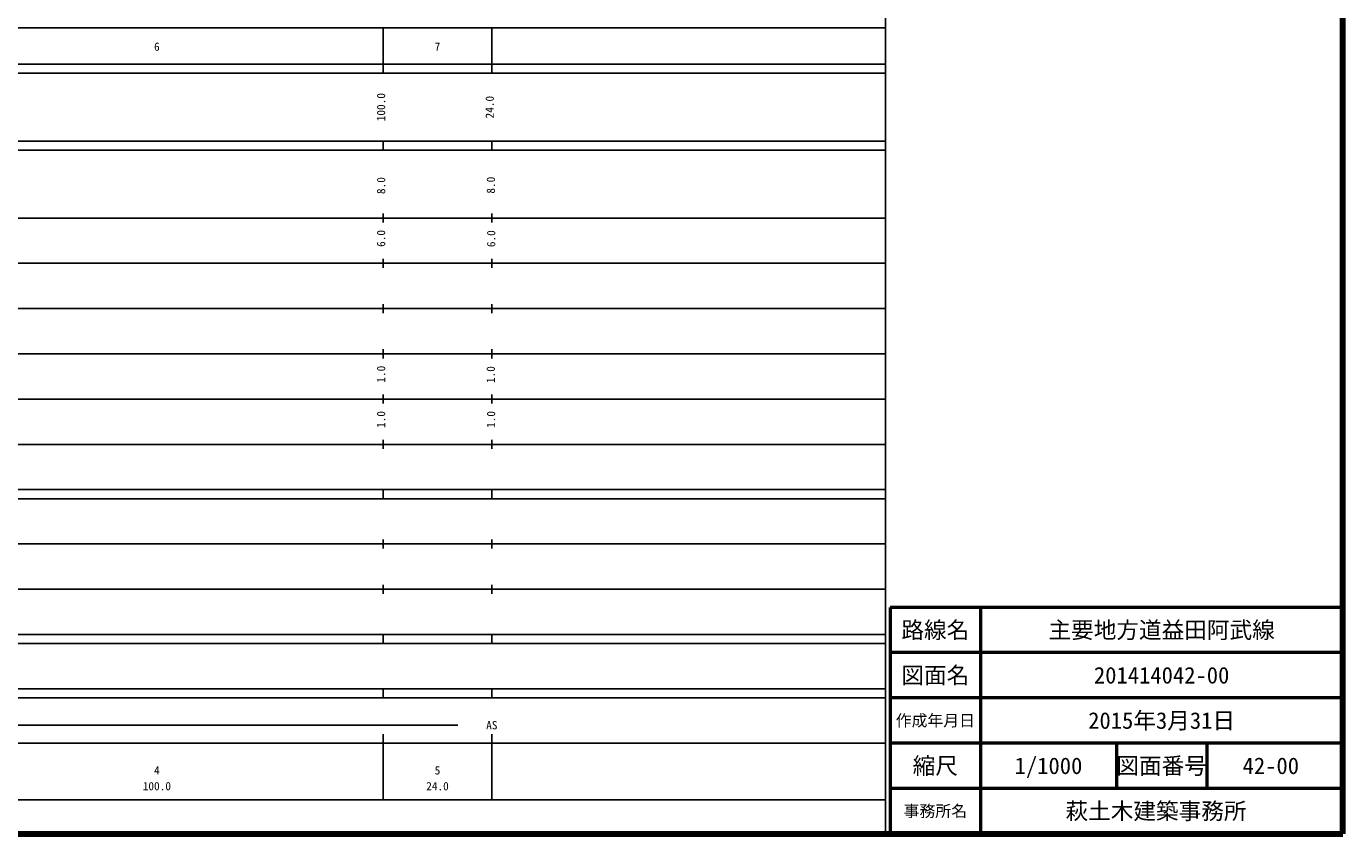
# Model space of a CAD drawing. Units: millimetres on the paper, enlarged 1000 times. Extents: x -54858845 to -54218845, y -162482687 to -162122687.
# Drawn here: x -54509689 to -54218845, y -162482687 to -162304330 of the extents above; entities that cross this region are included whole.
import ezdxf
from ezdxf.enums import TextEntityAlignment as Align

# ---------------------------------------------------------------- set-up
doc = ezdxf.new("R2010")
doc.units = ezdxf.units.MM
doc.header["$LTSCALE"] = 1000
for name, color, linetype, lineweight in [('M-TTL', 2, 'Continuous', 140), ('M-TTL-BAND', 7, 'Continuous', 25), ('M-TTL-FRAM', 2, 'Continuous', 50), ('M-TTL-LINE', 7, 'Continuous', 50)]:
    doc.layers.add(name, color=color, linetype=linetype, lineweight=lineweight)
doc.layers.add('M-TTL-TXT', color=7, linetype='Continuous')
doc.styles.add('ＭＳ ゴシック', font='')
doc.styles.get('ＭＳ ゴシック').set_extended_font_data('MS Gothic')

msp = doc.modelspace()

# ---------------------------------------------------------------- linework, layer by layer
at = {"layer": 'M-TTL'}
for p, q in [((-54218845, -162482687), (-54218845, -162122687)), ((-54858845, -162482687), (-54218845, -162482687))]:
    msp.add_line(p, q, dxfattribs=at)
at = {"layer": 'M-TTL-BAND'}
for p, q in [((-54319845, -162482687), (-54319845, -162132687)), ((-54830845, -162304687), (-54319845, -162304687)), ((-54430845, -162314687), (-54430845, -162304687)), ((-54406845, -162314687), (-54406845, -162304687)), ((-54406845, -162314687), (-54406845, -162304687)), ((-54406845, -162314687), (-54406845, -162304687)), ((-54406845, -162314687), (-54406845, -162304687)), ((-54406845, -162314687), (-54406845, -162304687)), ((-54406845, -162314687), (-54406845, -162304687)), ((-54406845, -162314687), (-54406845, -162304687)), ((-54406845, -162314687), (-54406845, -162304687)), ((-54406845, -162314687), (-54406845, -162304687)), ((-54406845, -162314687), (-54406845, -162304687)), ((-54406845, -162314687), (-54406845, -162304687)), ((-54406845, -162314687), (-54406845, -162304687)), ((-54406845, -162314687), (-54406845, -162304687)), ((-54406845, -162314687), (-54406845, -162304687)), ((-54858845, -162312687), (-54319845, -162312687)), ((-54858845, -162314687), (-54319845, -162314687)), ((-54858845, -162329687), (-54319845, -162329687)), ((-54858845, -162331687), (-54319845, -162331687)), ((-54430845, -162331687), (-54430845, -162329687)), ((-54406845, -162331687), (-54406845, -162329687)), ((-54406845, -162331687), (-54406845, -162329687)), ((-54406845, -162331687), (-54406845, -162329687)), ((-54406845, -162331687), (-54406845, -162329687)), ((-54406845, -162331687), (-54406845, -162329687)), ((-54406845, -162331687), (-54406845, -162329687)), ((-54406845, -162331687), (-54406845, -162329687)), ((-54406845, -162331687), (-54406845, -162329687)), ((-54406845, -162331687), (-54406845, -162329687)), ((-54406845, -162331687), (-54406845, -162329687)), ((-54406845, -162331687), (-54406845, -162329687)), ((-54406845, -162331687), (-54406845, -162329687)), ((-54406845, -162331687), (-54406845, -162329687)), ((-54406845, -162331687), (-54406845, -162329687)), ((-54430845, -162347687), (-54430845, -162345687)), ((-54406845, -162347687), (-54406845, -162345687)), ((-54406845, -162347687), (-54406845, -162345687)), ((-54406845, -162347687), (-54406845, -162345687)), ((-54406845, -162347687), (-54406845, -162345687)), ((-54406845, -162347687), (-54406845, -162345687)), ((-54406845, -162347687), (-54406845, -162345687)), ((-54406845, -162347687), (-54406845, -162345687)), ((-54406845, -162347687), (-54406845, -162345687)), ((-54406845, -162347687), (-54406845, -162345687)), ((-54406845, -162347687), (-54406845, -162345687)), ((-54406845, -162347687), (-54406845, -162345687)), ((-54406845, -162347687), (-54406845, -162345687)), ((-54406845, -162347687), (-54406845, -162345687)), ((-54406845, -162347687), (-54406845, -162345687)), ((-54858845, -162346687), (-54319845, -162346687)), ((-54852845, -162356687), (-54319845, -162356687)), ((-54430845, -162357687), (-54430845, -162355687)), ((-54406845, -162357687), (-54406845, -162355687)), ((-54406845, -162357687), (-54406845, -162355687)), ((-54406845, -162357687), (-54406845, -162355687)), ((-54406845, -162357687), (-54406845, -162355687)), ((-54406845, -162357687), (-54406845, -162355687)), ((-54406845, -162357687), (-54406845, -162355687)), ((-54406845, -162357687), (-54406845, -162355687)), ((-54406845, -162357687), (-54406845, -162355687)), ((-54406845, -162357687), (-54406845, -162355687)), ((-54406845, -162357687), (-54406845, -162355687)), ((-54406845, -162357687), (-54406845, -162355687)), ((-54406845, -162357687), (-54406845, -162355687)), ((-54406845, -162357687), (-54406845, -162355687)), ((-54406845, -162357687), (-54406845, -162355687)), ((-54846845, -162366687), (-54319845, -162366687)), ((-54430845, -162367687), (-54430845, -162365687)), ((-54406845, -162367687), (-54406845, -162365687)), ((-54406845, -162367687), (-54406845, -162365687)), ((-54406845, -162367687), (-54406845, -162365687)), ((-54406845, -162367687), (-54406845, -162365687)), ((-54406845, -162367687), (-54406845, -162365687)), ((-54406845, -162367687), (-54406845, -162365687)), ((-54406845, -162367687), (-54406845, -162365687)), ((-54406845, -162367687), (-54406845, -162365687)), ((-54406845, -162367687), (-54406845, -162365687)), ((-54406845, -162367687), (-54406845, -162365687)), ((-54406845, -162367687), (-54406845, -162365687)), ((-54406845, -162367687), (-54406845, -162365687)), ((-54406845, -162367687), (-54406845, -162365687)), ((-54406845, -162367687), (-54406845, -162365687)), ((-54852845, -162376687), (-54319845, -162376687)), ((-54430845, -162377687), (-54430845, -162375687)), ((-54406845, -162377687), (-54406845, -162375687)), ((-54406845, -162377687), (-54406845, -162375687)), ((-54406845, -162377687), (-54406845, -162375687)), ((-54406845, -162377687), (-54406845, -162375687)), ((-54406845, -162377687), (-54406845, -162375687)), ((-54406845, -162377687), (-54406845, -162375687)), ((-54406845, -162377687), (-54406845, -162375687)), ((-54406845, -162377687), (-54406845, -162375687)), ((-54406845, -162377687), (-54406845, -162375687)), ((-54406845, -162377687), (-54406845, -162375687)), ((-54406845, -162377687), (-54406845, -162375687)), ((-54406845, -162377687), (-54406845, -162375687)), ((-54406845, -162377687), (-54406845, -162375687)), ((-54406845, -162377687), (-54406845, -162375687)), ((-54846845, -162386687), (-54319845, -162386687)), ((-54430845, -162387687), (-54430845, -162385687)), ((-54406845, -162387687), (-54406845, -162385687)), ((-54406845, -162387687), (-54406845, -162385687)), ((-54406845, -162387687), (-54406845, -162385687)), ((-54406845, -162387687), (-54406845, -162385687)), ((-54406845, -162387687), (-54406845, -162385687)), ((-54406845, -162387687), (-54406845, -162385687)), ((-54406845, -162387687), (-54406845, -162385687)), ((-54406845, -162387687), (-54406845, -162385687)), ((-54406845, -162387687), (-54406845, -162385687)), ((-54406845, -162387687), (-54406845, -162385687)), ((-54406845, -162387687), (-54406845, -162385687)), ((-54406845, -162387687), (-54406845, -162385687)), ((-54406845, -162387687), (-54406845, -162385687)), ((-54406845, -162387687), (-54406845, -162385687)), ((-54430845, -162397687), (-54430845, -162395687)), ((-54406845, -162397687), (-54406845, -162395687)), ((-54406845, -162397687), (-54406845, -162395687)), ((-54406845, -162397687), (-54406845, -162395687)), ((-54406845, -162397687), (-54406845, -162395687)), ((-54406845, -162397687), (-54406845, -162395687)), ((-54406845, -162397687), (-54406845, -162395687)), ((-54406845, -162397687), (-54406845, -162395687)), ((-54406845, -162397687), (-54406845, -162395687)), ((-54406845, -162397687), (-54406845, -162395687)), ((-54406845, -162397687), (-54406845, -162395687)), ((-54406845, -162397687), (-54406845, -162395687)), ((-54406845, -162397687), (-54406845, -162395687)), ((-54406845, -162397687), (-54406845, -162395687)), ((-54406845, -162397687), (-54406845, -162395687)), ((-54852845, -162396687), (-54319845, -162396687)), ((-54858845, -162406687), (-54319845, -162406687)), ((-54430845, -162408687), (-54430845, -162406687)), ((-54406845, -162408687), (-54406845, -162406687)), ((-54406845, -162408687), (-54406845, -162406687)), ((-54406845, -162408687), (-54406845, -162406687)), ((-54406845, -162408687), (-54406845, -162406687)), ((-54406845, -162408687), (-54406845, -162406687)), ((-54406845, -162408687), (-54406845, -162406687)), ((-54406845, -162408687), (-54406845, -162406687)), ((-54406845, -162408687), (-54406845, -162406687)), ((-54406845, -162408687), (-54406845, -162406687)), ((-54406845, -162408687), (-54406845, -162406687)), ((-54406845, -162408687), (-54406845, -162406687)), ((-54406845, -162408687), (-54406845, -162406687)), ((-54406845, -162408687), (-54406845, -162406687)), ((-54406845, -162408687), (-54406845, -162406687)), ((-54858845, -162408687), (-54319845, -162408687)), ((-54849845, -162418687), (-54319845, -162418687)), ((-54430845, -162419687), (-54430845, -162417687)), ((-54406845, -162419687), (-54406845, -162417687)), ((-54406845, -162419687), (-54406845, -162417687)), ((-54406845, -162419687), (-54406845, -162417687)), ((-54406845, -162419687), (-54406845, -162417687)), ((-54406845, -162419687), (-54406845, -162417687)), ((-54406845, -162419687), (-54406845, -162417687)), ((-54406845, -162419687), (-54406845, -162417687)), ((-54406845, -162419687), (-54406845, -162417687)), ((-54406845, -162419687), (-54406845, -162417687)), ((-54406845, -162419687), (-54406845, -162417687)), ((-54406845, -162419687), (-54406845, -162417687)), ((-54406845, -162419687), (-54406845, -162417687)), ((-54406845, -162419687), (-54406845, -162417687)), ((-54406845, -162419687), (-54406845, -162417687)), ((-54430845, -162429687), (-54430845, -162427687)), ((-54406845, -162429687), (-54406845, -162427687)), ((-54406845, -162429687), (-54406845, -162427687)), ((-54406845, -162429687), (-54406845, -162427687)), ((-54406845, -162429687), (-54406845, -162427687)), ((-54406845, -162429687), (-54406845, -162427687)), ((-54406845, -162429687), (-54406845, -162427687)), ((-54406845, -162429687), (-54406845, -162427687)), ((-54406845, -162429687), (-54406845, -162427687)), ((-54406845, -162429687), (-54406845, -162427687)), ((-54406845, -162429687), (-54406845, -162427687)), ((-54406845, -162429687), (-54406845, -162427687)), ((-54406845, -162429687), (-54406845, -162427687)), ((-54406845, -162429687), (-54406845, -162427687)), ((-54406845, -162429687), (-54406845, -162427687)), ((-54858845, -162428687), (-54319845, -162428687)), ((-54858845, -162438687), (-54319845, -162438687)), ((-54430845, -162440687), (-54430845, -162438687)), ((-54406845, -162440687), (-54406845, -162438687)), ((-54406845, -162440687), (-54406845, -162438687)), ((-54406845, -162440687), (-54406845, -162438687)), ((-54406845, -162440687), (-54406845, -162438687)), ((-54406845, -162440687), (-54406845, -162438687)), ((-54406845, -162440687), (-54406845, -162438687)), ((-54406845, -162440687), (-54406845, -162438687)), ((-54406845, -162440687), (-54406845, -162438687)), ((-54406845, -162440687), (-54406845, -162438687)), ((-54406845, -162440687), (-54406845, -162438687)), ((-54406845, -162440687), (-54406845, -162438687)), ((-54406845, -162440687), (-54406845, -162438687)), ((-54406845, -162440687), (-54406845, -162438687)), ((-54406845, -162440687), (-54406845, -162438687)), ((-54858845, -162440687), (-54319845, -162440687)), ((-54858845, -162450687), (-54319845, -162450687)), ((-54430845, -162452687), (-54430845, -162450687)), ((-54406845, -162452687), (-54406845, -162450687)), ((-54406845, -162452687), (-54406845, -162450687)), ((-54406845, -162452687), (-54406845, -162450687)), ((-54406845, -162452687), (-54406845, -162450687)), ((-54406845, -162452687), (-54406845, -162450687)), ((-54406845, -162452687), (-54406845, -162450687)), ((-54406845, -162452687), (-54406845, -162450687)), ((-54406845, -162452687), (-54406845, -162450687)), ((-54406845, -162452687), (-54406845, -162450687)), ((-54406845, -162452687), (-54406845, -162450687)), ((-54406845, -162452687), (-54406845, -162450687)), ((-54406845, -162452687), (-54406845, -162450687)), ((-54406845, -162452687), (-54406845, -162450687)), ((-54406845, -162452687), (-54406845, -162450687)), ((-54858845, -162452687), (-54319845, -162452687)), ((-54827845, -162458687), (-54414345, -162458687)), ((-54858845, -162462687), (-54319845, -162462687)), ((-54430845, -162475187), (-54430845, -162460687)), ((-54406845, -162464687), (-54406845, -162460687)), ((-54406845, -162475187), (-54406845, -162460687)), ((-54406845, -162464687), (-54406845, -162460687)), ((-54406845, -162464687), (-54406845, -162460687)), ((-54406845, -162464687), (-54406845, -162460687)), ((-54406845, -162464687), (-54406845, -162460687)), ((-54406845, -162464687), (-54406845, -162460687)), ((-54406845, -162464687), (-54406845, -162460687)), ((-54406845, -162464687), (-54406845, -162460687)), ((-54406845, -162464687), (-54406845, -162460687)), ((-54406845, -162464687), (-54406845, -162460687)), ((-54406845, -162464687), (-54406845, -162460687)), ((-54406845, -162464687), (-54406845, -162460687)), ((-54406845, -162475187), (-54406845, -162460687)), ((-54830845, -162475187), (-54319845, -162475187))]:
    msp.add_line(p, q, dxfattribs=at)
at = {"layer": 'M-TTL-FRAM'}
for p, q in [((-54218845, -162432687), (-54318845, -162432687)), ((-54318845, -162432687), (-54318845, -162482687))]:
    msp.add_line(p, q, dxfattribs=at)
at = {"layer": 'M-TTL-LINE'}
for p, q in [((-54298845, -162432687), (-54298845, -162482687)), ((-54218845, -162442687), (-54318845, -162442687)), ((-54218845, -162452687), (-54318845, -162452687)), ((-54218845, -162462687), (-54318845, -162462687)), ((-54268845, -162462687), (-54268845, -162472687)), ((-54248845, -162462687), (-54248845, -162472687)), ((-54218845, -162472687), (-54318845, -162472687))]:
    msp.add_line(p, q, dxfattribs=at)

# ---------------------------------------------------------------- texts
at = {"layer": 'M-TTL-BAND', "style": 'ＭＳ ゴシック'}
for s, p in [('6', (-54480845, -162310282)), ('7', (-54418845, -162310282)), ('AS', (-54406845, -162460187)), ('4', (-54480845, -162470164)), ('5', (-54418845, -162470164)), ('100.0', (-54480845, -162473654)), ('24.0', (-54418845, -162473654))]:
    msp.add_text(s, height=1833, dxfattribs=at).set_placement(p, align=Align.BOTTOM_CENTER)
for s, p in [('100.0', (-54429845, -162322187)), ('24.0', (-54405845, -162322187)), ('8.0', (-54405599, -162339426)), ('8.0', (-54429845, -162339513)), ('6.0', (-54429845, -162351187)), ('6.0', (-54405526, -162351242)), ('1.0', (-54429845, -162381187)), ('1.0', (-54405620, -162381274)), ('1.0', (-54429845, -162391187)), ('1.0', (-54405555, -162391187))]:
    msp.add_text(s, height=1833, rotation=90, dxfattribs=at).set_placement(p, align=Align.BOTTOM_CENTER)
at = {"layer": 'M-TTL-TXT', "style": 'ＭＳ ゴシック'}
for s, height, p in [('路線名', 3666, (-54308845, -162437687)), ('路線名', 3666, (-54308845, -162437687)), ('主要地方道益田阿武線', 3666, (-54258845, -162437687)), ('図面名', 3666, (-54308845, -162447687)), ('図面名', 3666, (-54308845, -162447687)), ('201414042-00', 3666, (-54258845, -162447687)), ('作成年月日', 2566, (-54308845, -162457687)), ('作成年月日', 2566, (-54308845, -162457687)), ('2015年3月31日', 3666, (-54258845, -162457687)), ('縮尺', 3666, (-54308845, -162467687)), ('縮尺', 3666, (-54308845, -162467687)), ('1/1000', 3666, (-54283845, -162467687)), ('図面番号', 3666, (-54258845, -162467687)), ('図面番号', 3666, (-54258845, -162467687)), ('42-00', 3666, (-54234720, -162467687)), ('事務所名', 2566, (-54308845, -162477687)), ('事務所名', 2566, (-54308845, -162477687)), ('萩土木建築事務所 ', 3666, (-54258845, -162477687))]:
    msp.add_text(s, height=height, dxfattribs=at).set_placement(p, align=Align.MIDDLE_CENTER)

doc.saveas('drawing.dxf')
